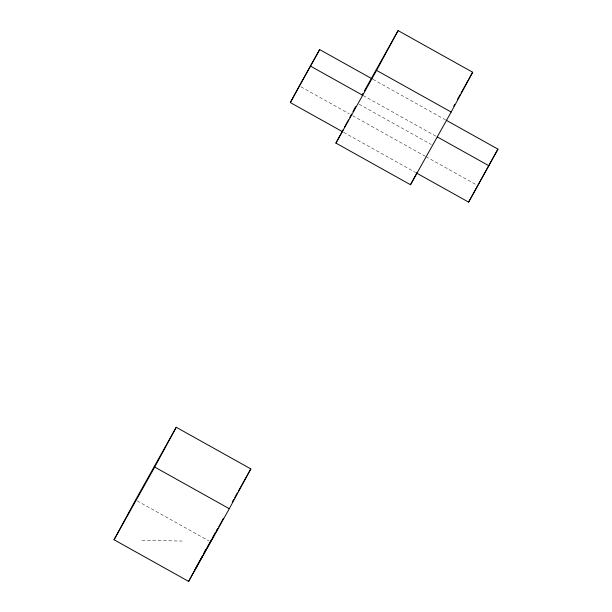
<?xml version="1.0" encoding="UTF-8"?>
<svg xmlns="http://www.w3.org/2000/svg" width="612" height="612" viewBox="0 0 612 612"><rect width="100%" height="100%" fill="white"/><g stroke="black" fill="none" stroke-linecap="round" stroke-linejoin="round"><path stroke-width="0.46" stroke-dasharray="3.06 2.29" d="M141.999 540.289L182.2 541.062M372.976 79.338L445.459 119.814M363.145 95.526L436.463 136.468M359.099 104.224L431.192 144.478M300.989 86.843L349.314 113.824M352.642 115.691L425.126 156.167M425.96 156.634L476.786 185.015M343.646 132.337L415.296 172.347M137.226 500.884L209.319 541.138"/><path stroke-width="0.92" d="M342.812 131.871L290.325 102.556L299.322 85.909L319.655 49.564L372.142 78.879M290.325 102.556L319.655 49.564M114.054 539.753L135.573 499.958L176.233 427.26L250.813 468.907L229.293 508.702L188.626 581.4L114.054 539.753L154.714 467.055L176.233 427.26M364.37 90.905L398.106 30.6L472.678 72.247L451.159 112.042L410.499 184.74L335.919 143.093L343.095 129.828M344.441 127.342L348.473 119.875M349.819 117.389L351.609 114.077M352.956 111.591L355.649 106.61M335.919 143.093L376.587 70.395L398.106 30.6M188.626 581.4L202.61 555.535M204.729 551.619L205.632 549.951M215.217 533.473L217.918 528.485M218.821 526.817L221.598 521.669M222.477 520.055L223.349 518.441M410.499 184.74L416.772 173.135M416.129 172.814L468.616 202.121L497.946 149.129L446.293 120.281M468.616 202.121L497.946 149.129M362.059 95.036L362.985 93.384M232.323 501.947L233.715 499.469M234.633 497.816L237.41 492.859M238.336 491.214L250.813 468.907M453.737 106.113L454.662 104.461M457.432 99.504L460.201 94.554M461.127 92.902L472.678 72.247M203.888 553.179L206.198 549.048M207.124 547.396L209.893 542.439M210.268 541.773L211.744 539.134M212.593 537.619L215.439 532.524M216.311 530.964L217.291 529.219M221.896 520.988L222.829 519.305M194.884 569.826L206.259 549.492M206.711 548.681L209.304 544.045M209.763 543.234L214.766 534.291M376.587 70.395L451.159 112.042M310.651 66.211L362.312 95.059M437.289 136.927L488.95 165.775M154.714 467.055L229.293 508.702"/></g></svg>
